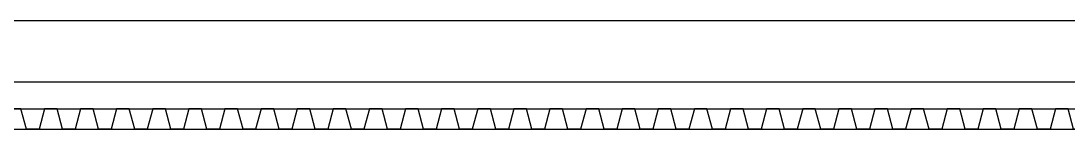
# Model space of a CAD drawing. Header units: millimetres. Extents: x 4754612 to 5801174, y 2368242 to 2777223.
# Drawn here: x 5553958 to 5556278, y 2410775 to 2411015 of the extents above; entities that cross this region are included whole.
import ezdxf

# ---------------------------------------------------------------- set-up
doc = ezdxf.new("R2010")
doc.units = ezdxf.units.MM
doc.header["$LTSCALE"] = 1000
doc.linetypes.add('CEN', pattern=[6.2, 6, -0.1, 0, -0.1])
for name, color, linetype in [('A-HAT-251', 251, 'Continuous'), ('A-중심선', 10, 'CEN'), ('CON', 2, 'Continuous'), ('ELE-2', 4, 'Continuous'), ('ELE06', 6, 'Continuous')]:
    doc.layers.add(name, color=color, linetype=linetype)

# ---------------------------------------------------------------- blocks, each defined once
blk = doc.blocks.new('*U72')
at = {"layer": 'A-HAT-251'}
for points in [[(-64387, 0), (-64415, 0), (-64427, 45), (-64455, 45), (-64467, 0)], [(-64307, 0), (-64335, 0), (-64347, 45), (-64375, 45), (-64387, 0)], [(-64227, 0), (-64255, 0), (-64267, 45), (-64295, 45), (-64307, 0)], [(-64147, 0), (-64175, 0), (-64187, 45), (-64215, 45), (-64227, 0)], [(-64067, 0), (-64095, 0), (-64107, 45), (-64135, 45), (-64147, 0)], [(-63987, 0), (-64015, 0), (-64027, 45), (-64055, 45), (-64067, 0)], [(-63907, 0), (-63935, 0), (-63947, 45), (-63975, 45), (-63987, 0)], [(-63827, 0), (-63855, 0), (-63867, 45), (-63895, 45), (-63907, 0)], [(-63747, 0), (-63775, 0), (-63787, 45), (-63815, 45), (-63827, 0)], [(-63667, 0), (-63695, 0), (-63707, 45), (-63735, 45), (-63747, 0)], [(-63587, 0), (-63615, 0), (-63627, 45), (-63655, 45), (-63667, 0)], [(-63507, 0), (-63535, 0), (-63547, 45), (-63575, 45), (-63587, 0)], [(-63427, 0), (-63455, 0), (-63467, 45), (-63495, 45), (-63507, 0)], [(-63347, 0), (-63375, 0), (-63387, 45), (-63415, 45), (-63427, 0)], [(-63267, 0), (-63295, 0), (-63307, 45), (-63335, 45), (-63347, 0)], [(-63187, 0), (-63215, 0), (-63227, 45), (-63255, 45), (-63267, 0)], [(-63107, 0), (-63135, 0), (-63147, 45), (-63175, 45), (-63187, 0)], [(-63027, 0), (-63055, 0), (-63067, 45), (-63095, 45), (-63107, 0)], [(-62947, 0), (-62975, 0), (-62987, 45), (-63015, 45), (-63027, 0)], [(-62867, 0), (-62895, 0), (-62907, 45), (-62935, 45), (-62947, 0)], [(-62787, 0), (-62815, 0), (-62827, 45), (-62855, 45), (-62867, 0)], [(-62707, 0), (-62735, 0), (-62747, 45), (-62775, 45), (-62787, 0)], [(-62627, 0), (-62655, 0), (-62667, 45), (-62695, 45), (-62707, 0)], [(-62547, 0), (-62575, 0), (-62587, 45), (-62615, 45), (-62627, 0)], [(-62467, 0), (-62495, 0), (-62507, 45), (-62535, 45), (-62547, 0)], [(-62387, 0), (-62415, 0), (-62427, 45), (-62455, 45), (-62467, 0)], [(-62307, 0), (-62335, 0), (-62347, 45), (-62375, 45), (-62387, 0)], [(-62227, 0), (-62255, 0), (-62267, 45), (-62295, 45), (-62307, 0)], [(-62147, 0), (-62175, 0), (-62187, 45), (-62215, 45), (-62227, 0)], [(-62067, 0), (-62095, 0), (-62107, 45), (-62135, 45), (-62147, 0)]]:
    blk.add_lwpolyline(points, dxfattribs=at)

msp = doc.modelspace()

# ---------------------------------------------------------------- linework, layer by layer
at = {"layer": 'A-중심선'}
msp.add_line((5714557.715, 2411015.382), (5390179.76, 2411015.382), dxfattribs=at)
at = {"layer": 'CON'}
msp.add_line((5551738.509, 2410775.382), (5607838.509, 2410775.382), dxfattribs=at)
at = {"layer": 'ELE-2'}
for p, q in [((5607838.509, 2411015.382), (5551738.509, 2411015.382)), ((5551738.509, 2410880.382), (5607838.509, 2410880.382)), ((5551738.509, 2410820.382), (5607838.509, 2410820.382))]:
    msp.add_line(p, q, dxfattribs=at)

# ---------------------------------------------------------------- block references
at = {"layer": 'ELE06', "color": 6, "xscale": 1.000013798092659, "yscale": 1.000013798092659, "zscale": 1.000013798092659}
msp.add_blockref('*U72', (5618385.681, 2410775.382), dxfattribs=at)

doc.saveas('drawing.dxf')
